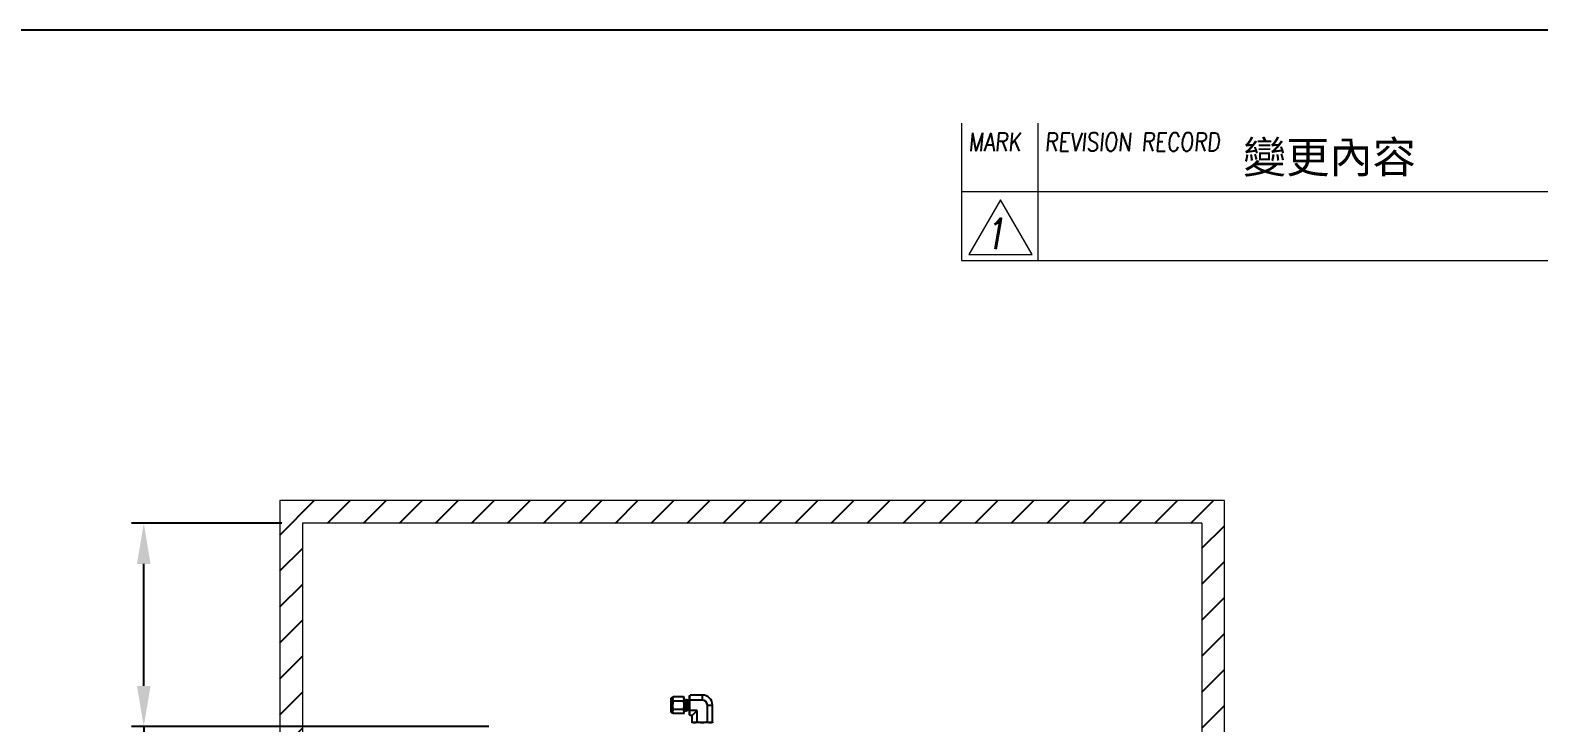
# Model space of a CAD drawing. Header units: millimetres. Extents: x 0 to 4395, y 0 to 3090.
# Drawn here: x 1499 to 2981, y 2409 to 3090 of the extents above; entities that cross this region are included whole.
import ezdxf

# ---------------------------------------------------------------- set-up
doc = ezdxf.new("R2010")
doc.units = ezdxf.units.MM
doc.header["$LTSCALE"] = 10
doc.header["$PDSIZE"] = -1
doc.linetypes.add('HIDDEN', pattern=[1.905, 1.27, -0.635])
for name, color, linetype in [('D', 102, 'Continuous'), ('H', 2, 'HIDDEN'), ('T', 4, 'Continuous')]:
    doc.layers.add(name, color=color, linetype=linetype)
doc.layers.add('F', color=7, linetype='Continuous', lineweight=15)
doc.layers.add('S', color=4, linetype='Continuous', lineweight=15)
doc.styles.get("Standard").update_dxf_attribs({"font": 'KAIU.TTF'})
doc.styles.add('STU25', font='isocp2.shx')
doc.styles.add('Text', font='romans.shx', dxfattribs={"width": 0.8, "oblique": 10})
doc.dimstyles.new('STU25', dxfattribs={"dimscale": 20, "dimtxt": 2.5, "dimasz": 2, "dimexe": 0.6, "dimexo": 1, "dimgap": 1, "dimtad": 1, "dimdsep": 46, "dimtxsty": 'STU25', "dimcen": 2, "dimazin": 2, "dimtfac": 1, "dimtmove": 0, "dimatfit": 3, "dimfxl": 0, "dimtolj": 1, "dimtzin": 0, "dimarcsym": 0})

# ---------------------------------------------------------------- blocks, each defined once
blk = doc.blocks.new('*D8')
at = {"layer": 'D', "color": 0, "lineweight": -2}
for p, q in [((1746.3, 2605.4), (1598.5, 2605.4)), ((1610.5, 2445.4), (1610.5, 2565.4)), ((1949.6, 2405.4), (1598.5, 2405.4)), ((1610.5, 2405.4), (1610.5, 2111.5))]:
    blk.add_line(p, q, dxfattribs=at)
at = {"layer": 'D', "color": 0}
for points in [[(1617.1, 2565.4), (1603.8, 2565.4), (1610.5, 2605.4)], [(1603.8, 2445.4), (1617.1, 2445.4), (1610.5, 2405.4)]]:
    blk.add_solid(points, dxfattribs=at)
at = {"layer": 'Defpoints', "color": 0}
for p in [(1610.5, 2605.4), (1766.3, 2605.4), (1969.6, 2405.4)]:
    blk.add_point(p, dxfattribs=at)
at = {"layer": 'D', "color": 0, "insert": (1565.5, 2224), "char_height": 50, "attachment_point": 5, "rotation": 90, "style": 'STU25'}
blk.add_mtext('\\A1;Min200', dxfattribs=at)

msp = doc.modelspace()

# ---------------------------------------------------------------- hatches: boundary and pattern name
at = {"layer": 'H', "ltscale": 5}
h = msp.add_hatch(dxfattribs=at)
h.set_pattern_fill('ANSI31', color=256, scale=200, style=0)
h.set_pattern_definition([(45, (193731.606, 13349.775), (-17.6776695, 17.6776695), [])])
h.paths.add_polyline_path([(1744.119, 2627.585), (1744.119, 1733.799), (1766.341, 1733.799), (1766.341, 2605.363), (2650.32, 2605.363), (2650.32, 1733.799), (2672.543, 1733.799), (2672.543, 2627.585)])

# ---------------------------------------------------------------- linework, layer by layer
at = {"color": 7, "linetype": 'Continuous', "lineweight": 25}
for p, q in [((2128.994, 2433.569), (2128.867, 2433.442)), ((2128.867, 2419.409), (2128.867, 2433.442)), ((2130.137, 2433.569), (2128.994, 2433.569)), ((2128.994, 2433.569), (2128.994, 2419.282)), ((2130.775, 2434.674), (2130.137, 2433.569)), ((2130.137, 2432.612), (2130.137, 2433.569)), ((2130.137, 2426.425), (2130.137, 2432.612)), ((2140.929, 2434.674), (2130.775, 2434.674)), ((2141.567, 2433.569), (2140.929, 2434.674)), ((2141.567, 2432.612), (2141.567, 2433.569)), ((2141.567, 2426.425), (2141.567, 2432.612)), ((2142.107, 2431.982), (2141.948, 2431.982)), ((2143.377, 2431.982), (2143.218, 2431.982)), ((2144.761, 2431.805), (2144.584, 2431.982)), ((2144.584, 2431.362), (2144.584, 2431.982)), ((2147.426, 2436.507), (2146.647, 2435.157)), ((2146.647, 2435.157), (2146.647, 2433.987)), ((2146.647, 2433.987), (2146.647, 2426.425)), ((2159.347, 2436.507), (2147.426, 2436.507)), ((2159.347, 2436.507), (2159.347, 2431.466)), ((2128.867, 2419.409), (2128.994, 2419.282)), ((2128.994, 2419.282), (2130.137, 2419.282)), ((2130.137, 2420.239), (2130.137, 2426.425)), ((2130.137, 2419.282), (2130.137, 2420.239)), ((2130.137, 2419.282), (2130.775, 2418.177)), ((2140.929, 2430.55), (2130.775, 2430.55)), ((2140.929, 2422.301), (2130.775, 2422.301)), ((2140.929, 2418.177), (2130.775, 2418.177)), ((2140.929, 2418.177), (2141.567, 2419.282)), ((2141.567, 2420.239), (2141.567, 2426.425)), ((2141.567, 2419.282), (2141.567, 2420.239)), ((2142.583, 2420.869), (2142.741, 2420.869)), ((2143.828, 2431.094), (2143.841, 2431.149)), ((2143.853, 2420.869), (2144.011, 2420.869)), ((2144.946, 2421.231), (2145.547, 2421.832)), ((2145.099, 2431.103), (2145.107, 2431.141)), ((2145.547, 2431.019), (2145.337, 2431.229)), ((2146.647, 2431.019), (2145.547, 2431.019)), ((2145.547, 2421.832), (2145.547, 2431.019)), ((2145.547, 2421.832), (2146.647, 2421.832)), ((2146.647, 2426.425), (2146.647, 2418.864)), ((2146.647, 2418.864), (2146.647, 2417.694)), ((2146.647, 2417.694), (2147.426, 2416.343)), ((2159.347, 2431.466), (2147.426, 2431.466)), ((2154.306, 2421.384), (2147.426, 2421.384)), ((2154.306, 2421.384), (2149.265, 2416.343)), ((2154.306, 2410.256), (2154.306, 2421.384)), ((2164.388, 2426.425), (2169.429, 2426.425)), ((2164.388, 2410.256), (2164.388, 2426.425)), ((2169.429, 2410.256), (2169.429, 2426.425)), ((2149.265, 2416.343), (2147.426, 2416.343)), ((2149.265, 2410.256), (2149.265, 2416.343)), ((2149.265, 2410.256), (2150.615, 2409.476)), ((2169.429, 2409.476), (2149.265, 2409.476)), ((2168.078, 2409.476), (2169.429, 2410.256))]:
    msp.add_line(p, q, dxfattribs=at)
for centre, radius, start, end in [((2159.347, 2426.425), 10.082, 0, 90), ((2159.347, 2426.425), 5.041, 0, 90), ((2149.265, 2409.159), 0.318, 90, 180), ((2169.429, 2409.159), 0.318, 0, 90)]:
    msp.add_arc(centre, radius, start, end, dxfattribs=at)
for points, knots in [([(2130.775, 2434.674), (2130.596, 2434.339), (2130.236, 2433.663), (2130.17, 2432.965), (2130.137, 2432.612)], [0, 0, 0, 0, 0.49545869, 1, 1, 1, 1]), ([(2130.137, 2432.612), (2130.137, 2432.563), (2130.146, 2431.867), (2130.472, 2431.184), (2130.775, 2430.55)], [0, 0, 0, 0, 0.07021958, 1, 1, 1, 1]), ([(2141.567, 2432.612), (2141.566, 2432.661), (2141.557, 2433.357), (2141.231, 2434.04), (2140.929, 2434.674)], [0, 0, 0, 0, 0.07021997, 1, 1, 1, 1]), ([(2140.929, 2430.55), (2141.107, 2430.885), (2141.467, 2431.561), (2141.533, 2432.26), (2141.567, 2432.612)], [0, 0, 0, 0, 0.49545565, 1, 1, 1, 1]), ([(2141.976, 2431.925), (2141.896, 2431.79), (2141.737, 2431.519), (2141.578, 2431.248), (2141.498, 2431.112)], [0, 0, 0, 0, 0.500015075, 1, 1, 1, 1]), ([(2142.583, 2420.911), (2142.58, 2420.897), (2142.552, 2420.774), (2142.497, 2421.285), (2142.422, 2422.443), (2142.345, 2424.23), (2142.269, 2426.303), (2142.195, 2428.389), (2142.117, 2430.2), (2142.051, 2431.361), (2141.991, 2431.953), (2141.96, 2431.905), (2141.948, 2431.886)], [0, 0, 0, 0, 0.01462286, 0.13457268, 0.25386026, 0.37345266, 0.49313963, 0.61233378, 0.73077398, 0.84805169, 0.93990514, 1, 1, 1, 1]), ([(2142.559, 2431.121), (2142.479, 2431.257), (2142.323, 2431.525), (2142.166, 2431.792), (2142.089, 2431.923)], [0, 0, 0, 0, 0.508328182, 1, 1, 1, 1]), ([(2142.107, 2431.965), (2142.123, 2431.937), (2142.159, 2431.876), (2142.218, 2431.238), (2142.278, 2430.137), (2142.342, 2428.643), (2142.405, 2426.982), (2142.459, 2425.402), (2142.519, 2423.904), (2142.575, 2422.607), (2142.63, 2421.598), (2142.69, 2421.014), (2142.729, 2420.789), (2142.75, 2420.891), (2142.753, 2420.904)], [0, 0, 0, 0, 0.08021622, 0.16926678, 0.26150982, 0.37194332, 0.46047033, 0.54740177, 0.63634432, 0.72438908, 0.81165539, 0.90070383, 0.98814115, 1, 1, 1, 1]), ([(2143.246, 2431.925), (2143.166, 2431.79), (2143.007, 2431.519), (2142.848, 2431.248), (2142.768, 2431.112)], [0, 0, 0, 0, 0.500015075, 1, 1, 1, 1]), ([(2143.853, 2420.911), (2143.85, 2420.897), (2143.822, 2420.774), (2143.767, 2421.285), (2143.692, 2422.443), (2143.615, 2424.23), (2143.539, 2426.303), (2143.465, 2428.389), (2143.387, 2430.2), (2143.321, 2431.361), (2143.261, 2431.953), (2143.23, 2431.905), (2143.218, 2431.886)], [0, 0, 0, 0, 0.01462286, 0.13457268, 0.25386027, 0.37345268, 0.49313964, 0.61233378, 0.73077398, 0.84805169, 0.93990514, 1, 1, 1, 1]), ([(2143.829, 2431.121), (2143.749, 2431.257), (2143.593, 2431.525), (2143.436, 2431.792), (2143.359, 2431.923)], [0, 0, 0, 0, 0.50832616, 1, 1, 1, 1]), ([(2143.377, 2431.965), (2143.393, 2431.937), (2143.429, 2431.876), (2143.488, 2431.238), (2143.548, 2430.137), (2143.612, 2428.643), (2143.675, 2426.982), (2143.729, 2425.402), (2143.789, 2423.904), (2143.845, 2422.607), (2143.9, 2421.598), (2143.96, 2421.014), (2143.999, 2420.789), (2144.02, 2420.891), (2144.023, 2420.904)], [0, 0, 0, 0, 0.08021621, 0.16926678, 0.26150981, 0.37194332, 0.46047032, 0.54740177, 0.63634431, 0.72438906, 0.81165538, 0.90070381, 0.98814115, 1, 1, 1, 1]), ([(2144.516, 2431.925), (2144.436, 2431.79), (2144.277, 2431.519), (2144.118, 2431.248), (2144.038, 2431.112)], [0, 0, 0, 0, 0.500015075, 1, 1, 1, 1]), ([(2144.584, 2431.362), (2144.564, 2431.61), (2144.541, 2431.898), (2144.519, 2431.885), (2144.516, 2431.884)], [0, 0, 0, 0, 0.859464644, 1, 1, 1, 1]), ([(2145.099, 2431.121), (2145.019, 2431.257), (2144.86, 2431.529), (2144.701, 2431.801), (2144.621, 2431.937)], [0, 0, 0, 0, 0.49998294, 1, 1, 1, 1]), ([(2145.409, 2427.163), (2145.354, 2427.703), (2145.242, 2428.785), (2145.09, 2430.193), (2144.933, 2431.232), (2144.811, 2431.787), (2144.746, 2431.778), (2144.731, 2431.776)], [0, 0, 0, 0, 0.227168, 0.45432966, 0.68291649, 0.92752224, 1, 1, 1, 1]), ([(2146.647, 2433.987), (2146.648, 2434.047), (2146.655, 2434.499), (2146.825, 2435.352), (2147.225, 2436.12), (2147.426, 2436.507)], [0, 0, 0, 0, 0.070090149, 0.530785434, 1, 1, 1, 1]), ([(2147.426, 2431.466), (2147.209, 2431.876), (2146.769, 2432.702), (2146.688, 2433.556), (2146.647, 2433.987)], [0, 0, 0, 0, 0.49545497, 1, 1, 1, 1]), ([(2130.775, 2430.55), (2130.678, 2430.204), (2130.304, 2428.859), (2130.208, 2427.462), (2130.137, 2426.425)], [0, 0, 0, 0, 0.257551, 1, 1, 1, 1]), ([(2130.137, 2426.425), (2130.146, 2426.05), (2130.181, 2424.654), (2130.524, 2423.295), (2130.775, 2422.301)], [0, 0, 0, 0, 0.26863378, 1, 1, 1, 1]), ([(2130.775, 2422.301), (2130.596, 2421.966), (2130.236, 2421.29), (2130.17, 2420.591), (2130.137, 2420.239)], [0, 0, 0, 0, 0.49545569, 1, 1, 1, 1]), ([(2130.137, 2420.239), (2130.137, 2420.19), (2130.146, 2419.493), (2130.472, 2418.811), (2130.775, 2418.177)], [0, 0, 0, 0, 0.07021999, 1, 1, 1, 1]), ([(2141.567, 2426.425), (2141.495, 2427.462), (2141.399, 2428.859), (2141.025, 2430.204), (2140.929, 2430.55)], [0, 0, 0, 0, 0.74244861, 1, 1, 1, 1]), ([(2140.929, 2422.301), (2141.179, 2423.295), (2141.522, 2424.654), (2141.557, 2426.05), (2141.567, 2426.425)], [0, 0, 0, 0, 0.73136637, 1, 1, 1, 1]), ([(2141.567, 2420.239), (2141.566, 2420.288), (2141.557, 2420.984), (2141.231, 2421.666), (2140.929, 2422.301)], [0, 0, 0, 0, 0.07021952, 1, 1, 1, 1]), ([(2140.929, 2418.177), (2141.107, 2418.511), (2141.467, 2419.187), (2141.533, 2419.886), (2141.567, 2420.239)], [0, 0, 0, 0, 0.49545874, 1, 1, 1, 1]), ([(2141.34, 2431.077), (2141.347, 2431.063), (2141.37, 2431.017), (2141.413, 2430.631), (2141.463, 2429.957), (2141.511, 2429.039), (2141.548, 2428.323), (2141.566, 2427.913), (2141.567, 2427.893)], [0, 0, 0, 0, 0.08911044, 0.3159941, 0.54008644, 0.76185588, 0.98856002, 1, 1, 1, 1]), ([(2141.567, 2430.625), (2141.583, 2430.433), (2141.619, 2430.022), (2141.671, 2429.027), (2141.731, 2427.814), (2141.787, 2426.482), (2141.842, 2425.147), (2141.902, 2423.915), (2141.956, 2422.874), (2142.013, 2422.135), (2142.061, 2421.747), (2142.087, 2421.747), (2142.094, 2421.747)], [0, 0, 0, 0, 0.09414298, 0.20093232, 0.31012672, 0.41779467, 0.52515295, 0.63438602, 0.74136186, 0.84945862, 0.95853664, 1, 1, 1, 1]), ([(2141.567, 2421.024), (2141.618, 2421.113), (2141.75, 2421.34), (2141.881, 2421.567), (2141.961, 2421.705)], [0, 0, 0, 0, 0.39317501, 1, 1, 1, 1]), ([(2141.64, 2426.186), (2141.648, 2426), (2141.672, 2425.414), (2141.716, 2424.469), (2141.767, 2423.449), (2141.815, 2422.614), (2141.867, 2422.023), (2141.917, 2421.694), (2141.947, 2421.713), (2141.961, 2421.722)], [0, 0, 0, 0, 0.074594055, 0.23381291, 0.392449548, 0.5478856, 0.706788115, 0.865804706, 1, 1, 1, 1]), ([(2142.094, 2421.704), (2142.173, 2421.566), (2142.333, 2421.291), (2142.492, 2421.015), (2142.572, 2420.878)], [0, 0, 0, 0, 0.499939805, 1, 1, 1, 1]), ([(2142.583, 2431.139), (2142.597, 2431.125), (2142.627, 2431.095), (2142.677, 2430.693), (2142.728, 2430.033), (2142.776, 2429.142), (2142.829, 2428.083), (2142.881, 2426.92), (2142.928, 2425.727), (2142.98, 2424.577), (2143.032, 2423.542), (2143.08, 2422.687), (2143.132, 2422.069), (2143.184, 2421.705), (2143.215, 2421.708), (2143.231, 2421.71)], [0, 0, 0, 0, 0.066298496, 0.145189081, 0.223352406, 0.300362775, 0.379157615, 0.457566916, 0.534467077, 0.613119383, 0.691728953, 0.768616338, 0.847079308, 0.925843448, 1, 1, 1, 1]), ([(2142.741, 2431.119), (2142.751, 2431.123), (2142.779, 2431.137), (2142.829, 2430.769), (2142.887, 2430.051), (2142.941, 2429.032), (2143.001, 2427.813), (2143.057, 2426.482), (2143.112, 2425.146), (2143.172, 2423.915), (2143.226, 2422.874), (2143.283, 2422.135), (2143.331, 2421.747), (2143.357, 2421.747), (2143.364, 2421.747)], [0, 0, 0, 0, 0.048556464, 0.140858378, 0.232638118, 0.323100592, 0.415600421, 0.506807204, 0.597751613, 0.690284196, 0.780904685, 0.872474667, 0.964875934, 1, 1, 1, 1]), ([(2142.752, 2420.878), (2142.832, 2421.016), (2142.991, 2421.291), (2143.151, 2421.567), (2143.231, 2421.705)], [0, 0, 0, 0, 0.5000576, 1, 1, 1, 1]), ([(2143.364, 2421.704), (2143.443, 2421.566), (2143.603, 2421.291), (2143.762, 2421.015), (2143.842, 2420.878)], [0, 0, 0, 0, 0.49994176, 1, 1, 1, 1]), ([(2143.853, 2431.13), (2143.865, 2431.124), (2143.894, 2431.11), (2143.942, 2430.743), (2143.994, 2430.109), (2144.041, 2429.238), (2144.094, 2428.193), (2144.146, 2427.037), (2144.193, 2425.844), (2144.245, 2424.686), (2144.298, 2423.637), (2144.345, 2422.764), (2144.397, 2422.109), (2144.449, 2421.758), (2144.482, 2421.633), (2144.499, 2421.707), (2144.5, 2421.71)], [0, 0, 0, 0, 0.05832093, 0.13726384, 0.21572581, 0.29276059, 0.37157524, 0.45024958, 0.52724529, 0.60588319, 0.6847251, 0.76177984, 0.84019619, 0.91915738, 0.99636885, 1, 1, 1, 1]), ([(2144.012, 2431.118), (2144.021, 2431.123), (2144.049, 2431.136), (2144.099, 2430.769), (2144.157, 2430.051), (2144.211, 2429.032), (2144.271, 2427.813), (2144.327, 2426.482), (2144.382, 2425.146), (2144.442, 2423.915), (2144.496, 2422.874), (2144.553, 2422.135), (2144.601, 2421.747), (2144.627, 2421.747), (2144.634, 2421.747)], [0, 0, 0, 0, 0.04819877, 0.14053536, 0.23234963, 0.32284611, 0.41538072, 0.50662177, 0.59760039, 0.69016776, 0.78082229, 0.87242673, 0.96486271, 1, 1, 1, 1]), ([(2144.022, 2420.878), (2144.102, 2421.016), (2144.261, 2421.291), (2144.421, 2421.567), (2144.501, 2421.705)], [0, 0, 0, 0, 0.5000576, 1, 1, 1, 1]), ([(2144.584, 2431.362), (2144.599, 2431.008), (2144.627, 2430.3), (2144.671, 2428.663), (2144.716, 2426.834), (2144.757, 2424.983), (2144.803, 2423.322), (2144.844, 2422.056), (2144.888, 2421.292), (2144.914, 2421.264), (2144.925, 2421.251)], [0, 0, 0, 0, 0.130835259, 0.261744067, 0.390215407, 0.518731133, 0.645374865, 0.77149893, 0.896537458, 1, 1, 1, 1]), ([(2144.634, 2421.704), (2144.713, 2421.566), (2144.799, 2421.419), (2144.884, 2421.272), (2144.889, 2421.263)], [0, 0, 0, 0, 0.93623772, 1, 1, 1, 1]), ([(2145.123, 2431.125), (2145.133, 2431.125), (2145.16, 2431.126), (2145.207, 2430.791), (2145.259, 2430.184), (2145.306, 2429.332), (2145.358, 2428.312), (2145.392, 2427.543), (2145.409, 2427.163)], [0, 0, 0, 0, 0.11565611, 0.29433655, 0.47248184, 0.64695174, 0.82526305, 1, 1, 1, 1]), ([(2145.328, 2431.22), (2145.342, 2431.172), (2145.368, 2431.077), (2145.396, 2430.523), (2145.409, 2430.252)], [0, 0, 0, 0, 0.5095151, 1, 1, 1, 1]), ([(2145.409, 2430.252), (2145.409, 2430.187), (2145.409, 2429.865), (2145.409, 2429.064), (2145.409, 2428.021), (2145.409, 2427.332), (2145.409, 2427.163)], [0, 0, 0, 0, 0.08575872, 0.43180645, 0.86068902, 1, 1, 1, 1]), ([(2146.647, 2426.425), (2146.734, 2427.693), (2146.852, 2429.4), (2147.309, 2431.043), (2147.426, 2431.466)], [0, 0, 0, 0, 0.74244867, 1, 1, 1, 1]), ([(2147.426, 2421.384), (2147.12, 2422.599), (2146.701, 2424.261), (2146.658, 2425.967), (2146.647, 2426.425)], [0, 0, 0, 0, 0.73136649, 1, 1, 1, 1]), ([(2146.647, 2418.864), (2146.648, 2418.924), (2146.655, 2419.376), (2146.825, 2420.229), (2147.225, 2420.997), (2147.426, 2421.384)], [0, 0, 0, 0, 0.07009015, 0.53078539, 1, 1, 1, 1]), ([(2147.426, 2416.343), (2147.209, 2416.753), (2146.769, 2417.579), (2146.688, 2418.433), (2146.647, 2418.864)], [0, 0, 0, 0, 0.49545992, 1, 1, 1, 1]), ([(2149.265, 2410.256), (2149.674, 2410.038), (2150.5, 2409.598), (2151.354, 2409.517), (2151.785, 2409.476)], [0, 0, 0, 0, 0.49545959, 1, 1, 1, 1]), ([(2151.785, 2409.476), (2151.845, 2409.477), (2152.297, 2409.484), (2153.15, 2409.655), (2153.918, 2410.054), (2154.306, 2410.256)], [0, 0, 0, 0, 0.07008979, 0.53078491, 1, 1, 1, 1]), ([(2154.306, 2410.256), (2155.357, 2409.985), (2157.015, 2409.557), (2158.722, 2409.498), (2159.347, 2409.476)], [0, 0, 0, 0, 0.63414041, 1, 1, 1, 1]), ([(2159.347, 2409.476), (2160.409, 2409.538), (2162.117, 2409.638), (2163.765, 2410.087), (2164.388, 2410.256)], [0, 0, 0, 0, 0.6220768, 1, 1, 1, 1]), ([(2164.388, 2410.256), (2164.797, 2410.038), (2165.623, 2409.598), (2166.477, 2409.517), (2166.908, 2409.476)], [0, 0, 0, 0, 0.49545533, 1, 1, 1, 1]), ([(2166.908, 2409.476), (2166.968, 2409.477), (2167.42, 2409.484), (2168.273, 2409.655), (2169.041, 2410.054), (2169.429, 2410.256)], [0, 0, 0, 0, 0.07009052, 0.53078563, 1, 1, 1, 1])]:
    msp.add_open_spline(points, degree=3, knots=knots, dxfattribs=at)
at = {"layer": 'Defpoints', "color": 6}
msp.add_lwpolyline([(0, 3090), (0, 0), (4395, 0), (4395, 3090)], close=True, dxfattribs=at)
at = {"layer": 'F'}
msp.add_line((2414.269, 2998.66), (2414.269, 2863.66), dxfattribs=at)
at = {"layer": 'F', "color": 7}
for p, q in [((2489.269, 2998.66), (2489.269, 2863.66)), ((4303.66, 2931.16), (2414.269, 2931.16)), ((2414.269, 2863.66), (4303.66, 2863.66))]:
    msp.add_line(p, q, dxfattribs=at)
msp.add_lwpolyline([(2452.341, 2923.355), (2421.178, 2869.378), (2483.505, 2869.378)], close=True, dxfattribs=at)
at = {"layer": 'S', "linetype": 'Continuous'}
for p, q in [((2672.543, 2627.585), (1744.119, 2627.585)), ((1744.119, 2627.585), (1744.119, 1733.799)), ((2672.543, 1733.799), (2672.543, 2627.585)), ((2650.32, 2605.363), (1766.341, 2605.363)), ((1766.341, 2605.363), (1766.341, 1733.799)), ((2650.32, 2605.363), (2650.32, 1733.799))]:
    msp.add_line(p, q, dxfattribs=at)

# ---------------------------------------------------------------- texts
at = {"layer": 'F', "color": 1, "lineweight": 15, "style": 'Text', "oblique": 5, "width": 0.8}
for s, p in [('MARK', (2420.903, 2971.165)), ('REVISION RECORD', (2495.903, 2971.165))]:
    msp.add_text(s, height=18, dxfattribs=at).set_placement(p)
at = {"layer": 'F', "lineweight": -3}
msp.add_text('變更內容', height=31.1362, dxfattribs=at).set_placement((2690.714, 2949.67))
at = {"layer": 'T', "lineweight": 20, "style": 'Text', "oblique": 10, "width": 0.8}
msp.add_text('1', height=30, dxfattribs=at).set_placement((2436.186, 2874.726))

# ---------------------------------------------------------------- dimensions: what is measured, and where the dimension line sits
at = {"layer": 'D'}
dim = msp.add_linear_dim(base=(1610.48, 2605.363), p1=(1969.599, 2405.363), p2=(1766.341, 2605.363), angle=90, text='Min<>', dimstyle='STU25', dxfattribs=at)
dim.commit()
dim.dimension.update_dxf_attribs({"geometry": '*D8', "text_midpoint": (1610.48, 2224.042), "dimtype": 160})

doc.saveas('drawing.dxf')
